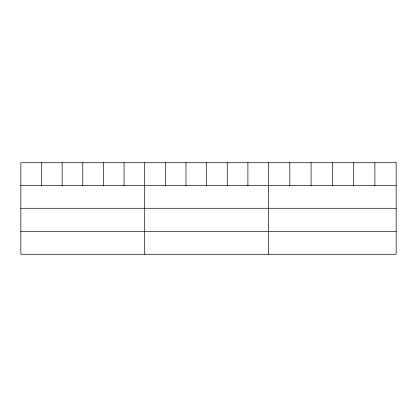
<?xml version="1.0" encoding="UTF-8"?>
<svg xmlns="http://www.w3.org/2000/svg" width="417" height="417" viewBox="0 0 417 417"><rect width="100%" height="100%" fill="white"/><g stroke="black" fill="none" stroke-linecap="round" stroke-linejoin="round"><path stroke-width="0.63" d="M20.85 185.633L396.15 185.633M20.85 208.286L396.15 208.286M20.85 231.628L396.15 231.628M374.883 162.719L374.883 185.633M353.616 162.719L353.616 185.633M332.349 162.719L332.349 185.633M311.082 162.719L311.082 185.633M289.815 162.719L289.815 185.633M268.548 162.719L268.548 254.281M247.906 162.719L247.906 185.633M227.265 162.719L227.265 185.633M206.623 162.719L206.623 185.633M185.982 162.719L185.982 185.633M165.34 162.719L165.34 185.633M144.699 162.719L144.699 254.281M124.058 162.719L124.058 185.633M103.416 162.719L103.416 185.633M82.775 162.719L82.775 185.633M62.133 162.719L62.133 185.633M41.491 162.719L41.491 185.633M396.15 162.719L20.85 162.719L20.85 254.281L396.15 254.281L396.15 162.719"/></g></svg>
